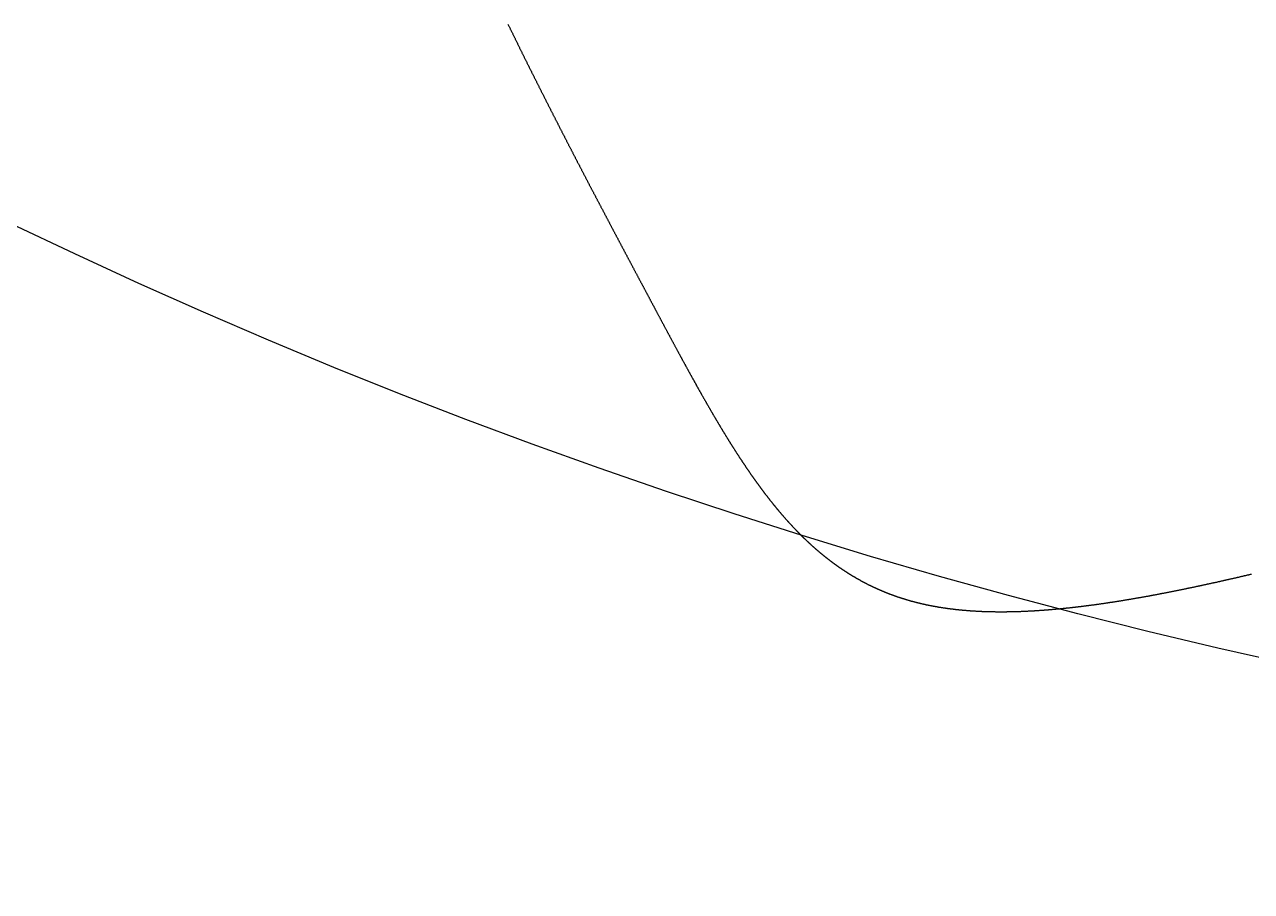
# Model space of a CAD drawing. Header units: millimetres. Extents: x 88 to 97873, y 32 to 55088.
# Drawn here: x 48996.879 to 48999.289, y 5017.401 to 5019.103 of the extents above; entities that cross this region are included whole.
import ezdxf

# ---------------------------------------------------------------- set-up
doc = ezdxf.new("R2010")
doc.units = ezdxf.units.MM
doc.header["$LTSCALE"] = 0.3

msp = doc.modelspace()

# ---------------------------------------------------------------- linework, layer by layer
msp.add_lwpolyline([(48997.8284, 5019.1041), (48997.829, 5019.1029), (48997.8295, 5019.1017), (48997.8301, 5019.1006), (48997.8307, 5019.0994), (48997.8313, 5019.0982), (48997.8318, 5019.097), (48997.8324, 5019.0959), (48997.833, 5019.0947), (48997.8336, 5019.0935), (48997.8341, 5019.0924), (48997.8347, 5019.0912), (48997.8353, 5019.09), (48997.8358, 5019.0888), (48997.8364, 5019.0877), (48997.837, 5019.0865), (48997.8376, 5019.0853), (48997.8381, 5019.0841), (48997.8387, 5019.083), (48997.8393, 5019.0818), (48997.8399, 5019.0806), (48997.8404, 5019.0795), (48997.841, 5019.0783), (48997.8416, 5019.0771), (48997.8422, 5019.076), (48997.8427, 5019.0748), (48997.8433, 5019.0736), (48997.8439, 5019.0725), (48997.8445, 5019.0713), (48997.845, 5019.0701), (48997.8456, 5019.069), (48997.8462, 5019.0678), (48997.8468, 5019.0666), (48997.8473, 5019.0655), (48997.8479, 5019.0643), (48997.8485, 5019.0631), (48997.849, 5019.062), (48997.8496, 5019.0608), (48997.8502, 5019.0596), (48997.8508, 5019.0585), (48997.8513, 5019.0573), (48997.8519, 5019.0561), (48997.8525, 5019.055), (48997.8531, 5019.0538), (48997.8536, 5019.0527), (48997.8542, 5019.0515), (48997.8548, 5019.0503), (48997.8554, 5019.0492), (48997.8559, 5019.048), (48997.8565, 5019.0469), (48997.8571, 5019.0457), (48997.8577, 5019.0445), (48997.8582, 5019.0434), (48997.8588, 5019.0422), (48997.8594, 5019.0411), (48997.86, 5019.0399), (48997.8605, 5019.0387), (48997.8611, 5019.0376), (48997.8617, 5019.0364), (48997.8623, 5019.0353), (48997.8628, 5019.0341), (48997.8634, 5019.033), (48997.864, 5019.0318), (48997.8646, 5019.0306), (48997.8651, 5019.0295), (48997.8657, 5019.0283), (48997.8663, 5019.0272), (48997.8669, 5019.026), (48997.8674, 5019.0249), (48997.868, 5019.0237), (48997.8686, 5019.0226), (48997.8692, 5019.0214), (48997.8697, 5019.0203), (48997.8703, 5019.0191), (48997.8709, 5019.018), (48997.8715, 5019.0168), (48997.872, 5019.0156), (48997.8726, 5019.0145), (48997.8732, 5019.0133), (48997.8738, 5019.0122), (48997.8743, 5019.011), (48997.8749, 5019.0099), (48997.8755, 5019.0087), (48997.8761, 5019.0076), (48997.8766, 5019.0064), (48997.8772, 5019.0053), (48997.8778, 5019.0042), (48997.8784, 5019.003), (48997.8789, 5019.0019), (48997.8795, 5019.0007), (48997.8801, 5018.9996), (48997.8807, 5018.9984), (48997.8812, 5018.9973), (48997.8818, 5018.9961), (48997.8824, 5018.995), (48997.8829, 5018.9938), (48997.8835, 5018.9927), (48997.8841, 5018.9915), (48997.8847, 5018.9904), (48997.8852, 5018.9893), (48997.8858, 5018.9881), (48997.8864, 5018.987), (48997.887, 5018.9858), (48997.8875, 5018.9847), (48997.8881, 5018.9835), (48997.8887, 5018.9824), (48997.8893, 5018.9813), (48997.8898, 5018.9801), (48997.8904, 5018.979), (48997.891, 5018.9778), (48997.8916, 5018.9767), (48997.8921, 5018.9756), (48997.8927, 5018.9744), (48997.8933, 5018.9733), (48997.8939, 5018.9722), (48997.8944, 5018.971), (48997.895, 5018.9699), (48997.8956, 5018.9687), (48997.8962, 5018.9676), (48997.8967, 5018.9665), (48997.8973, 5018.9653), (48997.8979, 5018.9642), (48997.8985, 5018.9631), (48997.899, 5018.9619), (48997.8996, 5018.9608), (48997.9002, 5018.9597), (48997.9008, 5018.9585), (48997.9013, 5018.9574), (48997.9019, 5018.9563), (48997.9025, 5018.9551), (48997.903, 5018.954), (48997.9036, 5018.9529), (48997.9042, 5018.9517), (48997.9048, 5018.9506), (48997.9053, 5018.9495), (48997.9059, 5018.9483), (48997.9065, 5018.9472), (48997.9071, 5018.9461), (48997.9076, 5018.9449), (48997.9082, 5018.9438), (48997.9088, 5018.9427), (48997.9094, 5018.9416), (48997.9099, 5018.9404), (48997.9105, 5018.9393), (48997.9111, 5018.9382), (48997.9116, 5018.9371), (48997.9122, 5018.9359), (48997.9128, 5018.9348), (48997.9134, 5018.9337), (48997.9139, 5018.9326), (48997.9145, 5018.9314), (48997.9151, 5018.9303), (48997.9157, 5018.9292), (48997.9162, 5018.9281), (48997.9168, 5018.9269), (48997.9174, 5018.9258), (48997.9179, 5018.9247), (48997.9185, 5018.9236), (48997.9191, 5018.9224), (48997.9197, 5018.9213), (48997.9202, 5018.9202), (48997.9208, 5018.9191), (48997.9214, 5018.918), (48997.9219, 5018.9168), (48997.9225, 5018.9157), (48997.9231, 5018.9146), (48997.9237, 5018.9135), (48997.9242, 5018.9124), (48997.9248, 5018.9113), (48997.9254, 5018.9101), (48997.926, 5018.909), (48997.9265, 5018.9079), (48997.9271, 5018.9068), (48997.9277, 5018.9057), (48997.9282, 5018.9046), (48997.9288, 5018.9034), (48997.9294, 5018.9023), (48997.9299, 5018.9012), (48997.9305, 5018.9001), (48997.9311, 5018.899), (48997.9317, 5018.8979), (48997.9322, 5018.8968), (48997.9328, 5018.8956), (48997.9334, 5018.8945), (48997.9339, 5018.8934), (48997.9345, 5018.8923), (48997.9351, 5018.8912), (48997.9357, 5018.8901), (48997.9362, 5018.889), (48997.9368, 5018.8879), (48997.9374, 5018.8868), (48997.9379, 5018.8857), (48997.9385, 5018.8846), (48997.9391, 5018.8834), (48997.9396, 5018.8823), (48997.9402, 5018.8812), (48997.9408, 5018.8801), (48997.9414, 5018.879), (48997.9419, 5018.8779), (48997.9425, 5018.8768), (48997.9431, 5018.8757), (48997.9436, 5018.8746), (48997.9442, 5018.8735), (48997.9448, 5018.8724), (48997.9453, 5018.8713), (48997.9459, 5018.8702), (48997.9465, 5018.8691), (48997.947, 5018.868), (48997.9476, 5018.8669), (48997.9482, 5018.8658), (48997.9487, 5018.8647), (48997.9493, 5018.8636), (48997.9499, 5018.8625), (48997.9504, 5018.8614), (48997.951, 5018.8603), (48997.9516, 5018.8592), (48997.9522, 5018.8581), (48997.9527, 5018.857), (48997.9533, 5018.8559), (48997.9539, 5018.8548), (48997.9544, 5018.8537), (48997.955, 5018.8526), (48997.9556, 5018.8515), (48997.9561, 5018.8504), (48997.9567, 5018.8493), (48997.9573, 5018.8482), (48997.9578, 5018.8471), (48997.9584, 5018.846), (48997.959, 5018.8449), (48997.9595, 5018.8438), (48997.9601, 5018.8428), (48997.9607, 5018.8417), (48997.9612, 5018.8406), (48997.9618, 5018.8395), (48997.9624, 5018.8384), (48997.9629, 5018.8373), (48997.9635, 5018.8362), (48997.964, 5018.8351), (48997.9646, 5018.834), (48997.9652, 5018.8329), (48997.9657, 5018.8319), (48997.9663, 5018.8308), (48997.9669, 5018.8297), (48997.9674, 5018.8286), (48997.968, 5018.8275), (48997.9686, 5018.8264), (48997.9691, 5018.8253), (48997.9697, 5018.8243), (48997.9703, 5018.8232), (48997.9708, 5018.8221), (48997.9714, 5018.821), (48997.9719, 5018.8199), (48997.9725, 5018.8188), (48997.9731, 5018.8178), (48997.9736, 5018.8167), (48997.9742, 5018.8156), (48997.9748, 5018.8145), (48997.9753, 5018.8134), (48997.9759, 5018.8124), (48997.9765, 5018.8113), (48997.977, 5018.8102), (48997.9776, 5018.8091), (48997.9781, 5018.808), (48997.9787, 5018.807), (48997.9793, 5018.8059), (48997.9798, 5018.8048), (48997.9804, 5018.8037), (48997.9809, 5018.8027), (48997.9815, 5018.8016), (48997.9821, 5018.8005), (48997.9826, 5018.7994), (48997.9832, 5018.7984), (48997.9838, 5018.7973), (48997.9843, 5018.7962), (48997.9849, 5018.7951), (48997.9854, 5018.7941), (48997.986, 5018.793), (48997.9866, 5018.7919), (48997.9871, 5018.7908), (48997.9877, 5018.7898), (48997.9882, 5018.7887), (48997.9888, 5018.7876), (48997.9894, 5018.7866), (48997.9899, 5018.7855), (48997.9905, 5018.7844), (48997.991, 5018.7834), (48997.9916, 5018.7823), (48997.9921, 5018.7812), (48997.9927, 5018.7802), (48997.9933, 5018.7791), (48997.9938, 5018.778), (48997.9944, 5018.777), (48997.9949, 5018.7759), (48997.9955, 5018.7748), (48997.9961, 5018.7738), (48997.9966, 5018.7727), (48997.9972, 5018.7717), (48997.9977, 5018.7706), (48997.9983, 5018.7695), (48997.9988, 5018.7685), (48997.9994, 5018.7674), (48998, 5018.7663), (48998.0005, 5018.7653), (48998.0011, 5018.7642), (48998.0016, 5018.7632), (48998.0022, 5018.7621), (48998.0027, 5018.7611), (48998.0033, 5018.76), (48998.0038, 5018.7589), (48998.0044, 5018.7579), (48998.005, 5018.7568), (48998.0055, 5018.7558), (48998.0061, 5018.7547), (48998.0066, 5018.7537), (48998.0072, 5018.7526), (48998.0077, 5018.7516), (48998.0083, 5018.7505), (48998.0088, 5018.7494), (48998.0094, 5018.7484), (48998.0099, 5018.7473), (48998.0105, 5018.7463), (48998.011, 5018.7452), (48998.0116, 5018.7442), (48998.0121, 5018.7431), (48998.0127, 5018.7421), (48998.0133, 5018.741), (48998.0138, 5018.74), (48998.0144, 5018.7389), (48998.0149, 5018.7379), (48998.0155, 5018.7368), (48998.016, 5018.7358), (48998.0166, 5018.7348), (48998.0171, 5018.7337), (48998.0177, 5018.7327), (48998.0182, 5018.7316), (48998.0188, 5018.7306), (48998.0193, 5018.7295), (48998.0199, 5018.7285), (48998.0204, 5018.7274), (48998.021, 5018.7264), (48998.0215, 5018.7254), (48998.0221, 5018.7243), (48998.0226, 5018.7233), (48998.0232, 5018.7222), (48998.0237, 5018.7212), (48998.0243, 5018.7202), (48998.0248, 5018.7191), (48998.0254, 5018.7181), (48998.0259, 5018.7171), (48998.0265, 5018.716), (48998.027, 5018.715), (48998.0275, 5018.7139), (48998.0281, 5018.7129), (48998.0286, 5018.7119), (48998.0292, 5018.7108), (48998.0297, 5018.7098), (48998.0303, 5018.7088), (48998.0308, 5018.7077), (48998.0314, 5018.7067), (48998.0319, 5018.7057), (48998.0325, 5018.7046), (48998.033, 5018.7036), (48998.0336, 5018.7026), (48998.0341, 5018.7015), (48998.0346, 5018.7005), (48998.0352, 5018.6995), (48998.0357, 5018.6985), (48998.0363, 5018.6974), (48998.0368, 5018.6964), (48998.0374, 5018.6954), (48998.0379, 5018.6943), (48998.0385, 5018.6933), (48998.039, 5018.6923), (48998.0395, 5018.6913), (48998.0401, 5018.6902), (48998.0406, 5018.6892), (48998.0412, 5018.6882), (48998.0417, 5018.6872), (48998.0422, 5018.6862), (48998.0428, 5018.6851), (48998.0433, 5018.6841), (48998.0439, 5018.6831), (48998.0444, 5018.6821), (48998.045, 5018.681), (48998.0455, 5018.68), (48998.046, 5018.679), (48998.0466, 5018.678), (48998.0471, 5018.677), (48998.0477, 5018.676), (48998.0482, 5018.6749), (48998.0487, 5018.6739), (48998.0493, 5018.6729), (48998.0498, 5018.6719), (48998.0503, 5018.6709), (48998.0509, 5018.6699), (48998.0514, 5018.6688), (48998.052, 5018.6678), (48998.0525, 5018.6668), (48998.053, 5018.6658), (48998.0536, 5018.6648), (48998.0541, 5018.6638), (48998.0546, 5018.6628), (48998.0552, 5018.6618), (48998.0557, 5018.6608), (48998.0563, 5018.6597), (48998.0568, 5018.6587), (48998.0573, 5018.6577), (48998.0579, 5018.6567), (48998.0584, 5018.6557), (48998.0589, 5018.6547), (48998.0595, 5018.6537), (48998.06, 5018.6527), (48998.0605, 5018.6517), (48998.0611, 5018.6507), (48998.0616, 5018.6497), (48998.0621, 5018.6487), (48998.0627, 5018.6477), (48998.0632, 5018.6467), (48998.0637, 5018.6457), (48998.0643, 5018.6447), (48998.0648, 5018.6437), (48998.0653, 5018.6427), (48998.0659, 5018.6417), (48998.0664, 5018.6407), (48998.0669, 5018.6397), (48998.0675, 5018.6387), (48998.068, 5018.6377), (48998.0685, 5018.6367), (48998.069, 5018.6357), (48998.0696, 5018.6347), (48998.0701, 5018.6337), (48998.0706, 5018.6327), (48998.0712, 5018.6317), (48998.0717, 5018.6307), (48998.0722, 5018.6297), (48998.0727, 5018.6287), (48998.0733, 5018.6277), (48998.0738, 5018.6267), (48998.0743, 5018.6258), (48998.0749, 5018.6248), (48998.0754, 5018.6238), (48998.0759, 5018.6228), (48998.0764, 5018.6218), (48998.077, 5018.6208), (48998.0775, 5018.6198), (48998.078, 5018.6188), (48998.0785, 5018.6178), (48998.0791, 5018.6169), (48998.0796, 5018.6159), (48998.0801, 5018.6149), (48998.0806, 5018.6139), (48998.0812, 5018.6129), (48998.0817, 5018.6119), (48998.0822, 5018.611), (48998.0827, 5018.61), (48998.0833, 5018.609), (48998.0838, 5018.608), (48998.0843, 5018.607), (48998.0848, 5018.6061), (48998.0853, 5018.6051), (48998.0859, 5018.6041), (48998.0864, 5018.6031), (48998.0869, 5018.6021), (48998.0874, 5018.6012), (48998.0879, 5018.6002), (48998.0885, 5018.5992), (48998.089, 5018.5982), (48998.0895, 5018.5973), (48998.09, 5018.5963), (48998.0905, 5018.5953), (48998.0911, 5018.5943), (48998.0916, 5018.5934), (48998.0921, 5018.5924), (48998.0926, 5018.5914), (48998.0931, 5018.5905), (48998.0937, 5018.5895), (48998.0942, 5018.5885), (48998.0947, 5018.5875), (48998.0952, 5018.5866), (48998.0957, 5018.5856), (48998.0962, 5018.5846), (48998.0968, 5018.5837), (48998.0973, 5018.5827), (48998.0978, 5018.5817), (48998.0983, 5018.5808), (48998.0988, 5018.5798), (48998.0993, 5018.5788), (48998.0998, 5018.5779), (48998.1004, 5018.5769), (48998.1009, 5018.576), (48998.1014, 5018.575), (48998.1019, 5018.574), (48998.1024, 5018.5731), (48998.1029, 5018.5721), (48998.1034, 5018.5712), (48998.1039, 5018.5702), (48998.1044, 5018.5692), (48998.105, 5018.5683), (48998.1055, 5018.5673), (48998.106, 5018.5664), (48998.1065, 5018.5654), (48998.107, 5018.5645), (48998.1075, 5018.5635), (48998.108, 5018.5625), (48998.1085, 5018.5616), (48998.109, 5018.5606), (48998.1095, 5018.5597), (48998.11, 5018.5587), (48998.1106, 5018.5578), (48998.1111, 5018.5568), (48998.1116, 5018.5559), (48998.1121, 5018.5549), (48998.1126, 5018.554), (48998.1131, 5018.553), (48998.1136, 5018.5521), (48998.1141, 5018.5511), (48998.1146, 5018.5502), (48998.1151, 5018.5492), (48998.1156, 5018.5483), (48998.1161, 5018.5474), (48998.1166, 5018.5464), (48998.1171, 5018.5455), (48998.1176, 5018.5445), (48998.1181, 5018.5436), (48998.1186, 5018.5426), (48998.1191, 5018.5417), (48998.1196, 5018.5408), (48998.1201, 5018.5398), (48998.1206, 5018.5389), (48998.1211, 5018.5379), (48998.1216, 5018.537), (48998.1221, 5018.5361), (48998.1226, 5018.5351), (48998.1231, 5018.5342), (48998.1236, 5018.5333), (48998.1241, 5018.5323), (48998.1246, 5018.5314), (48998.1251, 5018.5304), (48998.1256, 5018.5295), (48998.1261, 5018.5286), (48998.1266, 5018.5277), (48998.1271, 5018.5267), (48998.1276, 5018.5258), (48998.1281, 5018.5249), (48998.1286, 5018.5239), (48998.1291, 5018.523), (48998.1296, 5018.5221), (48998.1301, 5018.5211), (48998.1306, 5018.5202), (48998.1311, 5018.5193), (48998.1316, 5018.5184), (48998.1321, 5018.5174), (48998.1326, 5018.5165), (48998.1331, 5018.5156), (48998.1336, 5018.5147), (48998.1341, 5018.5137), (48998.1346, 5018.5128), (48998.1351, 5018.5119), (48998.1355, 5018.511), (48998.136, 5018.51), (48998.1365, 5018.5091), (48998.137, 5018.5082), (48998.1375, 5018.5073), (48998.138, 5018.5064), (48998.1385, 5018.5055), (48998.139, 5018.5045), (48998.1395, 5018.5036), (48998.14, 5018.5027), (48998.1405, 5018.5018), (48998.141, 5018.5009), (48998.1414, 5018.5), (48998.1419, 5018.499), (48998.1424, 5018.4981), (48998.1429, 5018.4972), (48998.1434, 5018.4963), (48998.1439, 5018.4954), (48998.1444, 5018.4945), (48998.1449, 5018.4936), (48998.1454, 5018.4927), (48998.1458, 5018.4918), (48998.1463, 5018.4908), (48998.1468, 5018.4899), (48998.1473, 5018.489), (48998.1478, 5018.4881), (48998.1483, 5018.4872), (48998.1488, 5018.4863), (48998.1493, 5018.4854), (48998.1497, 5018.4845), (48998.1502, 5018.4836), (48998.1507, 5018.4827), (48998.1512, 5018.4818), (48998.1517, 5018.4809), (48998.1522, 5018.48), (48998.1527, 5018.4791), (48998.1531, 5018.4782), (48998.1536, 5018.4773), (48998.1541, 5018.4764), (48998.1546, 5018.4755), (48998.1551, 5018.4746), (48998.1556, 5018.4737), (48998.156, 5018.4728), (48998.1565, 5018.4719), (48998.157, 5018.471), (48998.1575, 5018.4701), (48998.158, 5018.4692), (48998.1585, 5018.4683), (48998.1589, 5018.4674), (48998.1594, 5018.4666), (48998.1599, 5018.4657), (48998.1604, 5018.4648), (48998.1609, 5018.4639), (48998.1613, 5018.463), (48998.1618, 5018.4621), (48998.1623, 5018.4612), (48998.1628, 5018.4603), (48998.1633, 5018.4594), (48998.1637, 5018.4586), (48998.1642, 5018.4577), (48998.1647, 5018.4568), (48998.1652, 5018.4559), (48998.1657, 5018.455), (48998.1661, 5018.4541), (48998.1666, 5018.4533), (48998.1671, 5018.4524), (48998.1676, 5018.4515), (48998.1681, 5018.4506), (48998.1685, 5018.4497), (48998.169, 5018.4489), (48998.1695, 5018.448), (48998.17, 5018.4471), (48998.1704, 5018.4462), (48998.1709, 5018.4453), (48998.1714, 5018.4445), (48998.1719, 5018.4436), (48998.1724, 5018.4427), (48998.1728, 5018.4418), (48998.1733, 5018.441), (48998.1738, 5018.4401), (48998.1743, 5018.4392), (48998.1747, 5018.4384), (48998.1752, 5018.4375), (48998.1757, 5018.4366), (48998.1762, 5018.4357), (48998.1766, 5018.4349), (48998.1771, 5018.434), (48998.1776, 5018.4331), (48998.1781, 5018.4323), (48998.1785, 5018.4314), (48998.179, 5018.4305), (48998.1795, 5018.4297), (48998.18, 5018.4288), (48998.1804, 5018.428), (48998.1809, 5018.4271), (48998.1814, 5018.4262), (48998.1818, 5018.4254), (48998.1823, 5018.4245), (48998.1828, 5018.4236), (48998.1833, 5018.4228), (48998.1837, 5018.4219), (48998.1842, 5018.4211), (48998.1847, 5018.4202), (48998.1852, 5018.4194), (48998.1856, 5018.4185), (48998.1861, 5018.4176), (48998.1866, 5018.4168), (48998.187, 5018.4159), (48998.1875, 5018.4151), (48998.188, 5018.4142), (48998.1885, 5018.4134), (48998.1889, 5018.4125), (48998.1894, 5018.4117), (48998.1899, 5018.4108), (48998.1903, 5018.41), (48998.1908, 5018.4091), (48998.1913, 5018.4083), (48998.1918, 5018.4074), (48998.1922, 5018.4066), (48998.1927, 5018.4057), (48998.1932, 5018.4049), (48998.1936, 5018.404), (48998.1941, 5018.4032), (48998.1946, 5018.4023), (48998.195, 5018.4015), (48998.1955, 5018.4007), (48998.196, 5018.3998), (48998.1965, 5018.399), (48998.1969, 5018.3981), (48998.1974, 5018.3973), (48998.1979, 5018.3964), (48998.1983, 5018.3956), (48998.1988, 5018.3948), (48998.1993, 5018.3939), (48998.1997, 5018.3931), (48998.2002, 5018.3923), (48998.2007, 5018.3914), (48998.2011, 5018.3906), (48998.2016, 5018.3898), (48998.2021, 5018.3889), (48998.2025, 5018.3881), (48998.203, 5018.3873), (48998.2035, 5018.3864), (48998.2039, 5018.3856), (48998.2044, 5018.3848), (48998.2049, 5018.3839), (48998.2053, 5018.3831), (48998.2058, 5018.3823), (48998.2063, 5018.3814), (48998.2067, 5018.3806), (48998.2072, 5018.3798), (48998.2077, 5018.379), (48998.2081, 5018.3781), (48998.2086, 5018.3773), (48998.2091, 5018.3765), (48998.2095, 5018.3757), (48998.21, 5018.3748), (48998.2105, 5018.374), (48998.2109, 5018.3732), (48998.2114, 5018.3724), (48998.2119, 5018.3716), (48998.2123, 5018.3707), (48998.2128, 5018.3699), (48998.2133, 5018.3691), (48998.2137, 5018.3683), (48998.2142, 5018.3675), (48998.2147, 5018.3667), (48998.2151, 5018.3658), (48998.2156, 5018.365), (48998.2161, 5018.3642), (48998.2165, 5018.3634), (48998.217, 5018.3626), (48998.2175, 5018.3618), (48998.2179, 5018.361), (48998.2184, 5018.3602), (48998.2189, 5018.3593), (48998.2193, 5018.3585), (48998.2198, 5018.3577), (48998.2202, 5018.3569), (48998.2207, 5018.3561), (48998.2212, 5018.3553), (48998.2216, 5018.3545), (48998.2221, 5018.3537), (48998.2226, 5018.3529), (48998.223, 5018.3521), (48998.2235, 5018.3513), (48998.224, 5018.3505), (48998.2244, 5018.3497), (48998.2249, 5018.3489), (48998.2254, 5018.3481), (48998.2258, 5018.3473), (48998.2263, 5018.3465), (48998.2267, 5018.3457), (48998.2272, 5018.3449), (48998.2277, 5018.3441), (48998.2281, 5018.3433), (48998.2286, 5018.3425), (48998.2291, 5018.3417), (48998.2295, 5018.3409), (48998.23, 5018.3401), (48998.2305, 5018.3393), (48998.2309, 5018.3385), (48998.2314, 5018.3377), (48998.2318, 5018.3369), (48998.2323, 5018.3362), (48998.2328, 5018.3354), (48998.2332, 5018.3346), (48998.2337, 5018.3338), (48998.2342, 5018.333), (48998.2346, 5018.3322), (48998.2351, 5018.3314), (48998.2355, 5018.3306), (48998.236, 5018.3299), (48998.2365, 5018.3291), (48998.2369, 5018.3283), (48998.2374, 5018.3275), (48998.2379, 5018.3267), (48998.2383, 5018.326), (48998.2388, 5018.3252), (48998.2393, 5018.3244), (48998.2397, 5018.3236), (48998.2402, 5018.3228), (48998.2406, 5018.3221), (48998.2411, 5018.3213), (48998.2416, 5018.3205), (48998.242, 5018.3197), (48998.2425, 5018.319), (48998.243, 5018.3182), (48998.2434, 5018.3174), (48998.2439, 5018.3166), (48998.2443, 5018.3159), (48998.2448, 5018.3151), (48998.2453, 5018.3143), (48998.2457, 5018.3135), (48998.2462, 5018.3128), (48998.2467, 5018.312), (48998.2471, 5018.3112), (48998.2476, 5018.3105), (48998.248, 5018.3097), (48998.2485, 5018.3089), (48998.249, 5018.3082), (48998.2494, 5018.3074), (48998.2499, 5018.3066), (48998.2504, 5018.3059), (48998.2508, 5018.3051), (48998.2513, 5018.3044), (48998.2517, 5018.3036), (48998.2522, 5018.3028), (48998.2527, 5018.3021), (48998.2531, 5018.3013), (48998.2536, 5018.3006), (48998.2541, 5018.2998), (48998.2545, 5018.2991), (48998.255, 5018.2983), (48998.2554, 5018.2975), (48998.2559, 5018.2968), (48998.2564, 5018.296), (48998.2568, 5018.2953), (48998.2573, 5018.2945), (48998.2578, 5018.2938), (48998.2582, 5018.293), (48998.2587, 5018.2923), (48998.2592, 5018.2915), (48998.2596, 5018.2908), (48998.2601, 5018.29), (48998.2605, 5018.2893), (48998.261, 5018.2885), (48998.2615, 5018.2878), (48998.2619, 5018.287), (48998.2624, 5018.2863), (48998.2629, 5018.2856), (48998.2633, 5018.2848), (48998.2638, 5018.2841), (48998.2643, 5018.2833), (48998.2647, 5018.2826), (48998.2652, 5018.2818), (48998.2656, 5018.2811), (48998.2661, 5018.2804), (48998.2666, 5018.2796), (48998.267, 5018.2789), (48998.2675, 5018.2782), (48998.268, 5018.2774), (48998.2684, 5018.2767), (48998.2689, 5018.2759), (48998.2694, 5018.2752), (48998.2698, 5018.2745), (48998.2703, 5018.2737), (48998.2707, 5018.273), (48998.2712, 5018.2723), (48998.2717, 5018.2716), (48998.2721, 5018.2708), (48998.2726, 5018.2701), (48998.2731, 5018.2694), (48998.2735, 5018.2686), (48998.274, 5018.2679), (48998.2745, 5018.2672), (48998.2749, 5018.2665), (48998.2754, 5018.2657), (48998.2759, 5018.265), (48998.2763, 5018.2643), (48998.2768, 5018.2636), (48998.2773, 5018.2628), (48998.2777, 5018.2621), (48998.2782, 5018.2614), (48998.2786, 5018.2607), (48998.2791, 5018.26), (48998.2796, 5018.2592), (48998.28, 5018.2585), (48998.2805, 5018.2578), (48998.281, 5018.2571), (48998.2814, 5018.2564), (48998.2819, 5018.2557), (48998.2824, 5018.255), (48998.2828, 5018.2542), (48998.2833, 5018.2535), (48998.2838, 5018.2528), (48998.2842, 5018.2521), (48998.2847, 5018.2514), (48998.2852, 5018.2507), (48998.2856, 5018.25), (48998.2861, 5018.2493), (48998.2866, 5018.2486), (48998.287, 5018.2479), (48998.2875, 5018.2472), (48998.288, 5018.2464), (48998.2884, 5018.2457), (48998.2889, 5018.245), (48998.2894, 5018.2443), (48998.2898, 5018.2436), (48998.2903, 5018.2429), (48998.2908, 5018.2422), (48998.2912, 5018.2415), (48998.2917, 5018.2408), (48998.2922, 5018.2401), (48998.2926, 5018.2394), (48998.2931, 5018.2387), (48998.2936, 5018.238), (48998.2941, 5018.2374), (48998.2945, 5018.2367), (48998.295, 5018.236), (48998.2955, 5018.2353), (48998.2959, 5018.2346), (48998.2964, 5018.2339), (48998.2969, 5018.2332), (48998.2973, 5018.2325), (48998.2978, 5018.2318), (48998.2983, 5018.2311), (48998.2987, 5018.2304), (48998.2992, 5018.2298), (48998.2997, 5018.2291), (48998.3002, 5018.2284), (48998.3006, 5018.2277), (48998.3011, 5018.227), (48998.3016, 5018.2263), (48998.302, 5018.2256), (48998.3025, 5018.225), (48998.303, 5018.2243), (48998.3035, 5018.2236), (48998.3039, 5018.2229), (48998.3044, 5018.2222), (48998.3049, 5018.2216), (48998.3053, 5018.2209), (48998.3058, 5018.2202), (48998.3063, 5018.2195), (48998.3068, 5018.2189), (48998.3072, 5018.2182), (48998.3077, 5018.2175), (48998.3082, 5018.2168), (48998.3086, 5018.2162), (48998.3091, 5018.2155), (48998.3096, 5018.2148), (48998.3101, 5018.2142), (48998.3105, 5018.2135), (48998.311, 5018.2128), (48998.3115, 5018.2121), (48998.312, 5018.2115), (48998.3124, 5018.2108), (48998.3129, 5018.2102), (48998.3134, 5018.2095), (48998.3138, 5018.2088), (48998.3143, 5018.2082), (48998.3148, 5018.2075), (48998.3153, 5018.2068), (48998.3157, 5018.2062), (48998.3162, 5018.2055), (48998.3167, 5018.2049), (48998.3172, 5018.2042), (48998.3176, 5018.2035), (48998.3181, 5018.2029), (48998.3186, 5018.2022), (48998.3191, 5018.2016), (48998.3196, 5018.2009), (48998.32, 5018.2003), (48998.3205, 5018.1996), (48998.321, 5018.199), (48998.3215, 5018.1983), (48998.3219, 5018.1977), (48998.3224, 5018.197), (48998.3229, 5018.1964), (48998.3234, 5018.1957), (48998.3238, 5018.1951), (48998.3243, 5018.1944), (48998.3248, 5018.1938), (48998.3253, 5018.1931), (48998.3258, 5018.1925), (48998.3262, 5018.1918), (48998.3267, 5018.1912), (48998.3272, 5018.1905), (48998.3277, 5018.1899), (48998.3282, 5018.1893), (48998.3286, 5018.1886), (48998.3291, 5018.188), (48998.3296, 5018.1873), (48998.3301, 5018.1867), (48998.3306, 5018.1861), (48998.331, 5018.1854), (48998.3315, 5018.1848), (48998.332, 5018.1842), (48998.3325, 5018.1835), (48998.333, 5018.1829), (48998.3334, 5018.1823), (48998.3339, 5018.1816), (48998.3344, 5018.181), (48998.3349, 5018.1804), (48998.3354, 5018.1797), (48998.3359, 5018.1791), (48998.3363, 5018.1785), (48998.3368, 5018.1779), (48998.3373, 5018.1772), (48998.3378, 5018.1766), (48998.3383, 5018.176), (48998.3388, 5018.1754), (48998.3392, 5018.1747), (48998.3397, 5018.1741), (48998.3402, 5018.1735), (48998.3407, 5018.1729), (48998.3412, 5018.1722), (48998.3417, 5018.1716), (48998.3421, 5018.171), (48998.3426, 5018.1704), (48998.3431, 5018.1698), (48998.3436, 5018.1692), (48998.3441, 5018.1685), (48998.3446, 5018.1679), (48998.3451, 5018.1673), (48998.3456, 5018.1667), (48998.346, 5018.1661), (48998.3465, 5018.1655), (48998.347, 5018.1649), (48998.3475, 5018.1643), (48998.348, 5018.1636), (48998.3485, 5018.163), (48998.349, 5018.1624), (48998.3495, 5018.1618), (48998.3499, 5018.1612), (48998.3504, 5018.1606), (48998.3509, 5018.16), (48998.3514, 5018.1594), (48998.3519, 5018.1588), (48998.3524, 5018.1582), (48998.3529, 5018.1576), (48998.3534, 5018.157), (48998.3539, 5018.1564), (48998.3544, 5018.1558), (48998.3549, 5018.1552), (48998.3553, 5018.1546), (48998.3558, 5018.154), (48998.3563, 5018.1534), (48998.3568, 5018.1528), (48998.3573, 5018.1522), (48998.3578, 5018.1516), (48998.3583, 5018.151), (48998.3588, 5018.1504), (48998.3593, 5018.1498), (48998.3598, 5018.1493), (48998.3603, 5018.1487), (48998.3608, 5018.1481), (48998.3613, 5018.1475), (48998.3618, 5018.1469), (48998.3623, 5018.1463), (48998.3628, 5018.1457), (48998.3633, 5018.1451), (48998.3637, 5018.1446), (48998.3642, 5018.144), (48998.3647, 5018.1434), (48998.3652, 5018.1428), (48998.3657, 5018.1422), (48998.3662, 5018.1417), (48998.3667, 5018.1411), (48998.3672, 5018.1405), (48998.3677, 5018.1399), (48998.3682, 5018.1393), (48998.3687, 5018.1388), (48998.3692, 5018.1382), (48998.3697, 5018.1376), (48998.3702, 5018.137), (48998.3707, 5018.1365), (48998.3712, 5018.1359), (48998.3717, 5018.1353), (48998.3722, 5018.1348), (48998.3727, 5018.1342), (48998.3732, 5018.1336), (48998.3737, 5018.1331), (48998.3742, 5018.1325), (48998.3747, 5018.1319), (48998.3752, 5018.1314), (48998.3757, 5018.1308), (48998.3763, 5018.1302), (48998.3768, 5018.1297), (48998.3773, 5018.1291), (48998.3778, 5018.1285), (48998.3783, 5018.128), (48998.3788, 5018.1274), (48998.3793, 5018.1269), (48998.3798, 5018.1263), (48998.3803, 5018.1257), (48998.3808, 5018.1252), (48998.3813, 5018.1246), (48998.3818, 5018.1241), (48998.3823, 5018.1235), (48998.3828, 5018.123), (48998.3833, 5018.1224), (48998.3838, 5018.1219), (48998.3844, 5018.1213), (48998.3849, 5018.1208), (48998.3854, 5018.1202), (48998.3859, 5018.1197), (48998.3864, 5018.1191), (48998.3869, 5018.1186), (48998.3874, 5018.118), (48998.3879, 5018.1175), (48998.3884, 5018.1169), (48998.3889, 5018.1164), (48998.3895, 5018.1158), (48998.39, 5018.1153), (48998.3905, 5018.1148), (48998.391, 5018.1142), (48998.3915, 5018.1137), (48998.392, 5018.1131), (48998.3925, 5018.1126), (48998.393, 5018.1121), (48998.3936, 5018.1115), (48998.3941, 5018.111), (48998.3946, 5018.1105), (48998.3951, 5018.1099), (48998.3956, 5018.1094), (48998.3961, 5018.1089), (48998.3967, 5018.1083), (48998.3972, 5018.1078), (48998.3977, 5018.1073), (48998.3982, 5018.1067), (48998.3987, 5018.1062), (48998.3992, 5018.1057), (48998.3998, 5018.1052), (48998.4003, 5018.1046), (48998.4008, 5018.1041), (48998.4013, 5018.1036), (48998.4018, 5018.1031), (48998.4024, 5018.1025), (48998.4029, 5018.102), (48998.4034, 5018.1015), (48998.4039, 5018.101), (48998.4044, 5018.1005), (48998.405, 5018.0999), (48998.4055, 5018.0994), (48998.406, 5018.0989), (48998.4065, 5018.0984), (48998.4071, 5018.0979), (48998.4076, 5018.0974), (48998.4081, 5018.0969), (48998.4086, 5018.0963), (48998.4092, 5018.0958), (48998.4097, 5018.0953), (48998.4102, 5018.0948), (48998.4107, 5018.0943), (48998.4113, 5018.0938), (48998.4118, 5018.0933), (48998.4123, 5018.0928), (48998.4128, 5018.0923), (48998.4134, 5018.0918), (48998.4139, 5018.0913), (48998.4144, 5018.0908), (48998.415, 5018.0903), (48998.4155, 5018.0898), (48998.416, 5018.0893), (48998.4165, 5018.0888), (48998.4171, 5018.0883), (48998.4176, 5018.0878), (48998.4181, 5018.0873), (48998.4187, 5018.0868), (48998.4192, 5018.0863), (48998.4197, 5018.0858), (48998.4203, 5018.0853), (48998.4208, 5018.0848), (48998.4213, 5018.0843), (48998.4219, 5018.0838), (48998.4224, 5018.0833), (48998.4229, 5018.0828), (48998.4235, 5018.0823), (48998.424, 5018.0819), (48998.4245, 5018.0814), (48998.4251, 5018.0809), (48998.4256, 5018.0804), (48998.4262, 5018.0799), (48998.4267, 5018.0794), (48998.4272, 5018.0789), (48998.4278, 5018.0785), (48998.4283, 5018.078), (48998.4289, 5018.0775), (48998.4294, 5018.077), (48998.4299, 5018.0765), (48998.4305, 5018.0761), (48998.431, 5018.0756), (48998.4316, 5018.0751), (48998.4321, 5018.0746), (48998.4326, 5018.0742), (48998.4332, 5018.0737), (48998.4337, 5018.0732), (48998.4343, 5018.0727), (48998.4348, 5018.0723), (48998.4354, 5018.0718), (48998.4359, 5018.0713), (48998.4364, 5018.0709), (48998.437, 5018.0704), (48998.4375, 5018.0699), (48998.4381, 5018.0695), (48998.4386, 5018.069), (48998.4392, 5018.0685), (48998.4397, 5018.0681), (48998.4403, 5018.0676), (48998.4408, 5018.0671), (48998.4414, 5018.0667), (48998.4419, 5018.0662), (48998.4425, 5018.0658), (48998.443, 5018.0653), (48998.4436, 5018.0648), (48998.4441, 5018.0644), (48998.4447, 5018.0639), (48998.4452, 5018.0635), (48998.4458, 5018.063), (48998.4463, 5018.0626), (48998.4469, 5018.0621), (48998.4474, 5018.0617), (48998.448, 5018.0612), (48998.4486, 5018.0608), (48998.4491, 5018.0603), (48998.4497, 5018.0599), (48998.4502, 5018.0594), (48998.4508, 5018.059), (48998.4513, 5018.0585), (48998.4519, 5018.0581), (48998.4525, 5018.0576), (48998.453, 5018.0572), (48998.4536, 5018.0568), (48998.4541, 5018.0563), (48998.4547, 5018.0559), (48998.4553, 5018.0554), (48998.4558, 5018.055), (48998.4564, 5018.0546), (48998.4569, 5018.0541), (48998.4575, 5018.0537), (48998.4581, 5018.0533), (48998.4586, 5018.0528), (48998.4592, 5018.0524), (48998.4598, 5018.052), (48998.4603, 5018.0515), (48998.4609, 5018.0511), (48998.4614, 5018.0507), (48998.462, 5018.0502), (48998.4626, 5018.0498), (48998.4631, 5018.0494), (48998.4637, 5018.049), (48998.4643, 5018.0485), (48998.4649, 5018.0481), (48998.4654, 5018.0477), (48998.466, 5018.0473), (48998.4666, 5018.0468), (48998.4671, 5018.0464), (48998.4677, 5018.046), (48998.4683, 5018.0456), (48998.4688, 5018.0452), (48998.4694, 5018.0447), (48998.47, 5018.0443), (48998.4706, 5018.0439), (48998.4711, 5018.0435), (48998.4717, 5018.0431), (48998.4723, 5018.0427), (48998.4729, 5018.0423), (48998.4734, 5018.0418), (48998.474, 5018.0414), (48998.4746, 5018.041), (48998.4752, 5018.0406), (48998.4757, 5018.0402), (48998.4763, 5018.0398), (48998.4769, 5018.0394), (48998.4775, 5018.039), (48998.4781, 5018.0386), (48998.4786, 5018.0382), (48998.4792, 5018.0378), (48998.4798, 5018.0374), (48998.4804, 5018.037), (48998.481, 5018.0366), (48998.4816, 5018.0362), (48998.4821, 5018.0358), (48998.4827, 5018.0354), (48998.4833, 5018.035), (48998.4839, 5018.0346), (48998.4845, 5018.0342), (48998.4851, 5018.0338), (48998.4857, 5018.0334), (48998.4862, 5018.033), (48998.4868, 5018.0326), (48998.4874, 5018.0322), (48998.488, 5018.0319), (48998.4886, 5018.0315), (48998.4892, 5018.0311), (48998.4898, 5018.0307), (48998.4904, 5018.0303), (48998.491, 5018.0299), (48998.4915, 5018.0295), (48998.4921, 5018.0292), (48998.4927, 5018.0288), (48998.4933, 5018.0284), (48998.4939, 5018.028), (48998.4945, 5018.0276), (48998.4951, 5018.0273), (48998.4957, 5018.0269), (48998.4963, 5018.0265), (48998.4969, 5018.0261), (48998.4975, 5018.0257), (48998.4981, 5018.0254), (48998.4987, 5018.025), (48998.4993, 5018.0246), (48998.4999, 5018.0243), (48998.5005, 5018.0239), (48998.5011, 5018.0235), (48998.5017, 5018.0231), (48998.5023, 5018.0228), (48998.5029, 5018.0224), (48998.5035, 5018.022), (48998.5041, 5018.0217), (48998.5047, 5018.0213), (48998.5053, 5018.021), (48998.5059, 5018.0206), (48998.5065, 5018.0202), (48998.5071, 5018.0199), (48998.5077, 5018.0195), (48998.5083, 5018.0192), (48998.509, 5018.0188), (48998.5096, 5018.0184), (48998.5102, 5018.0181), (48998.5108, 5018.0177), (48998.5114, 5018.0174), (48998.512, 5018.017), (48998.5126, 5018.0167), (48998.5132, 5018.0163), (48998.5138, 5018.016), (48998.5144, 5018.0156), (48998.5151, 5018.0153), (48998.5157, 5018.0149), (48998.5163, 5018.0146), (48998.5169, 5018.0142), (48998.5175, 5018.0139), (48998.5181, 5018.0135), (48998.5188, 5018.0132), (48998.5194, 5018.0129), (48998.52, 5018.0125), (48998.5206, 5018.0122), (48998.5212, 5018.0118), (48998.5218, 5018.0115), (48998.5225, 5018.0112), (48998.5231, 5018.0108), (48998.5237, 5018.0105), (48998.5243, 5018.0101), (48998.525, 5018.0098), (48998.5256, 5018.0095), (48998.5262, 5018.0091), (48998.5268, 5018.0088), (48998.5275, 5018.0085), (48998.5281, 5018.0082), (48998.5287, 5018.0078), (48998.5293, 5018.0075), (48998.53, 5018.0072), (48998.5306, 5018.0068), (48998.5312, 5018.0065), (48998.5319, 5018.0062), (48998.5325, 5018.0059), (48998.5331, 5018.0055), (48998.5337, 5018.0052), (48998.5344, 5018.0049), (48998.535, 5018.0046), (48998.5356, 5018.0043), (48998.5363, 5018.004), (48998.5369, 5018.0036), (48998.5375, 5018.0033), (48998.5382, 5018.003), (48998.5388, 5018.0027), (48998.5395, 5018.0024), (48998.5401, 5018.0021), (48998.5407, 5018.0018), (48998.5414, 5018.0014), (48998.542, 5018.0011), (48998.5426, 5018.0008), (48998.5433, 5018.0005), (48998.5439, 5018.0002), (48998.5446, 5017.9999), (48998.5452, 5017.9996), (48998.5459, 5017.9993), (48998.5465, 5017.999), (48998.5471, 5017.9987), (48998.5478, 5017.9984), (48998.5484, 5017.9981), (48998.5491, 5017.9978), (48998.5497, 5017.9975), (48998.5504, 5017.9972), (48998.551, 5017.9969), (48998.5517, 5017.9966), (48998.5523, 5017.9963), (48998.553, 5017.996), (48998.5536, 5017.9957), (48998.5543, 5017.9954), (48998.5549, 5017.9951), (48998.5556, 5017.9949), (48998.5562, 5017.9946), (48998.5569, 5017.9943), (48998.5575, 5017.994), (48998.5582, 5017.9937), (48998.5589, 5017.9934), (48998.5595, 5017.9931), (48998.5602, 5017.9928), (48998.5608, 5017.9926), (48998.5615, 5017.9923), (48998.5621, 5017.992), (48998.5628, 5017.9917), (48998.5635, 5017.9914), (48998.5641, 5017.9912), (48998.5648, 5017.9909), (48998.5654, 5017.9906), (48998.5661, 5017.9903), (48998.5668, 5017.9901), (48998.5674, 5017.9898), (48998.5681, 5017.9895), (48998.5688, 5017.9892), (48998.5694, 5017.989), (48998.5701, 5017.9887), (48998.5708, 5017.9884), (48998.5714, 5017.9882), (48998.5721, 5017.9879), (48998.5728, 5017.9876), (48998.5735, 5017.9874), (48998.5741, 5017.9871), (48998.5748, 5017.9869), (48998.5755, 5017.9866), (48998.5761, 5017.9863), (48998.5768, 5017.9861), (48998.5775, 5017.9858), (48998.5782, 5017.9856), (48998.5788, 5017.9853), (48998.5795, 5017.985), (48998.5802, 5017.9848), (48998.5809, 5017.9845), (48998.5816, 5017.9843), (48998.5822, 5017.984), (48998.5829, 5017.9838), (48998.5836, 5017.9835), (48998.5843, 5017.9833), (48998.585, 5017.983), (48998.5856, 5017.9828), (48998.5863, 5017.9825), (48998.587, 5017.9823), (48998.5877, 5017.982), (48998.5884, 5017.9818), (48998.5891, 5017.9816), (48998.5898, 5017.9813), (48998.5904, 5017.9811), (48998.5911, 5017.9808), (48998.5918, 5017.9806), (48998.5925, 5017.9804), (48998.5932, 5017.9801), (48998.5939, 5017.9799), (48998.5946, 5017.9796), (48998.5953, 5017.9794), (48998.596, 5017.9792), (48998.5967, 5017.9789), (48998.5974, 5017.9787), (48998.5981, 5017.9785), (48998.5988, 5017.9783), (48998.5994, 5017.978), (48998.6001, 5017.9778), (48998.6008, 5017.9776), (48998.6015, 5017.9773), (48998.6022, 5017.9771), (48998.6029, 5017.9769), (48998.6036, 5017.9767), (48998.6043, 5017.9765), (48998.6051, 5017.9762), (48998.6058, 5017.976), (48998.6065, 5017.9758), (48998.6072, 5017.9756), (48998.6079, 5017.9754), (48998.6086, 5017.9751), (48998.6093, 5017.9749), (48998.61, 5017.9747), (48998.6107, 5017.9745), (48998.6114, 5017.9743), (48998.6121, 5017.9741), (48998.6128, 5017.9739), (48998.6135, 5017.9737), (48998.6143, 5017.9735), (48998.615, 5017.9732), (48998.6157, 5017.973), (48998.6164, 5017.9728), (48998.6171, 5017.9726), (48998.6178, 5017.9724), (48998.6185, 5017.9722), (48998.6193, 5017.972), (48998.62, 5017.9718), (48998.6207, 5017.9716), (48998.6214, 5017.9714), (48998.6221, 5017.9712), (48998.6229, 5017.971), (48998.6236, 5017.9708), (48998.6243, 5017.9706), (48998.625, 5017.9704), (48998.6258, 5017.9703), (48998.6265, 5017.9701), (48998.6272, 5017.9699), (48998.6279, 5017.9697), (48998.6287, 5017.9695), (48998.6294, 5017.9693), (48998.6301, 5017.9691), (48998.6308, 5017.9689), (48998.6316, 5017.9687), (48998.6323, 5017.9686), (48998.633, 5017.9684), (48998.6338, 5017.9682), (48998.6345, 5017.968), (48998.6352, 5017.9678), (48998.636, 5017.9677), (48998.6367, 5017.9675), (48998.6375, 5017.9673), (48998.6382, 5017.9671), (48998.6389, 5017.967), (48998.6397, 5017.9668), (48998.6404, 5017.9666), (48998.6411, 5017.9664), (48998.6419, 5017.9663), (48998.6426, 5017.9661), (48998.6434, 5017.9659), (48998.6441, 5017.9658), (48998.6449, 5017.9656), (48998.6456, 5017.9654), (48998.6464, 5017.9653), (48998.6471, 5017.9651), (48998.6478, 5017.9649), (48998.6486, 5017.9648), (48998.6493, 5017.9646), (48998.6501, 5017.9644), (48998.6508, 5017.9643), (48998.6516, 5017.9641), (48998.6524, 5017.964), (48998.6531, 5017.9638), (48998.6539, 5017.9637), (48998.6546, 5017.9635), (48998.6554, 5017.9634), (48998.6561, 5017.9632), (48998.6569, 5017.963), (48998.6576, 5017.9629), (48998.6584, 5017.9627), (48998.6592, 5017.9626), (48998.6599, 5017.9625), (48998.6607, 5017.9623), (48998.6614, 5017.9622), (48998.6622, 5017.962), (48998.663, 5017.9619), (48998.6637, 5017.9617), (48998.6645, 5017.9616), (48998.6653, 5017.9614), (48998.666, 5017.9613), (48998.6668, 5017.9612), (48998.6676, 5017.961), (48998.6683, 5017.9609), (48998.6691, 5017.9608), (48998.6699, 5017.9606), (48998.6706, 5017.9605), (48998.6714, 5017.9604), (48998.6722, 5017.9602), (48998.673, 5017.9601), (48998.6737, 5017.96), (48998.6745, 5017.9598), (48998.6753, 5017.9597), (48998.6761, 5017.9596), (48998.6768, 5017.9594), (48998.6776, 5017.9593), (48998.6784, 5017.9592), (48998.6792, 5017.9591), (48998.68, 5017.9589), (48998.6807, 5017.9588), (48998.6815, 5017.9587), (48998.6823, 5017.9586), (48998.6831, 5017.9585), (48998.6839, 5017.9583), (48998.6847, 5017.9582), (48998.6854, 5017.9581), (48998.6862, 5017.958), (48998.687, 5017.9579), (48998.6878, 5017.9578), (48998.6886, 5017.9577), (48998.6894, 5017.9575), (48998.6902, 5017.9574), (48998.691, 5017.9573), (48998.6918, 5017.9572), (48998.6925, 5017.9571), (48998.6933, 5017.957), (48998.6941, 5017.9569), (48998.6949, 5017.9568), (48998.6957, 5017.9567), (48998.6965, 5017.9566), (48998.6973, 5017.9565), (48998.6981, 5017.9564), (48998.6989, 5017.9563), (48998.6997, 5017.9562), (48998.7005, 5017.9561), (48998.7013, 5017.956), (48998.7021, 5017.9559), (48998.7029, 5017.9558), (48998.7037, 5017.9557), (48998.7045, 5017.9556), (48998.7053, 5017.9555), (48998.7061, 5017.9554), (48998.7069, 5017.9553), (48998.7077, 5017.9552), (48998.7086, 5017.9551), (48998.7094, 5017.9551), (48998.7102, 5017.955), (48998.711, 5017.9549), (48998.7118, 5017.9548), (48998.7126, 5017.9547), (48998.7134, 5017.9546), (48998.7142, 5017.9545), (48998.715, 5017.9545), (48998.7159, 5017.9544), (48998.7167, 5017.9543), (48998.7175, 5017.9542), (48998.7183, 5017.9541), (48998.7191, 5017.9541), (48998.7199, 5017.954), (48998.7208, 5017.9539), (48998.7216, 5017.9538), (48998.7224, 5017.9538), (48998.7232, 5017.9537), (48998.724, 5017.9536), (48998.7249, 5017.9535), (48998.7257, 5017.9535), (48998.7265, 5017.9534), (48998.7273, 5017.9533), (48998.7282, 5017.9533), (48998.729, 5017.9532), (48998.7298, 5017.9531), (48998.7306, 5017.9531), (48998.7315, 5017.953), (48998.7323, 5017.9529), (48998.7331, 5017.9529), (48998.734, 5017.9528), (48998.7348, 5017.9527), (48998.7356, 5017.9527), (48998.7365, 5017.9526), (48998.7373, 5017.9526), (48998.7381, 5017.9525), (48998.739, 5017.9525), (48998.7398, 5017.9524), (48998.7406, 5017.9523), (48998.7415, 5017.9523), (48998.7423, 5017.9522), (48998.7431, 5017.9522), (48998.744, 5017.9521), (48998.7448, 5017.9521), (48998.7457, 5017.952), (48998.7465, 5017.952), (48998.7474, 5017.9519), (48998.7482, 5017.9519), (48998.749, 5017.9518), (48998.7499, 5017.9518), (48998.7507, 5017.9517), (48998.7516, 5017.9517), (48998.7524, 5017.9517), (48998.7533, 5017.9516), (48998.7541, 5017.9516), (48998.755, 5017.9515), (48998.7558, 5017.9515), (48998.7567, 5017.9515), (48998.7575, 5017.9514), (48998.7584, 5017.9514), (48998.7592, 5017.9513), (48998.7601, 5017.9513), (48998.7609, 5017.9513), (48998.7618, 5017.9512), (48998.7626, 5017.9512), (48998.7635, 5017.9512), (48998.7643, 5017.9511), (48998.7652, 5017.9511), (48998.7661, 5017.9511), (48998.7669, 5017.9511), (48998.7678, 5017.951), (48998.7686, 5017.951), (48998.7695, 5017.951), (48998.7704, 5017.951), (48998.7712, 5017.9509), (48998.7721, 5017.9509), (48998.773, 5017.9509), (48998.7738, 5017.9509), (48998.7747, 5017.9508), (48998.7755, 5017.9508), (48998.7764, 5017.9508), (48998.7773, 5017.9508), (48998.7781, 5017.9508), (48998.779, 5017.9507), (48998.7799, 5017.9507), (48998.7808, 5017.9507), (48998.7816, 5017.9507), (48998.7825, 5017.9507), (48998.7834, 5017.9507), (48998.7842, 5017.9507), (48998.7851, 5017.9507), (48998.786, 5017.9506), (48998.7869, 5017.9506), (48998.7877, 5017.9506), (48998.7886, 5017.9506), (48998.7895, 5017.9506), (48998.7904, 5017.9506), (48998.7912, 5017.9506), (48998.7921, 5017.9506), (48998.793, 5017.9506), (48998.7939, 5017.9506), (48998.7948, 5017.9506), (48998.7957, 5017.9506), (48998.7965, 5017.9506), (48998.7974, 5017.9506), (48998.7983, 5017.9506), (48998.7992, 5017.9506), (48998.8001, 5017.9506), (48998.801, 5017.9506), (48998.8018, 5017.9506), (48998.8027, 5017.9506), (48998.8036, 5017.9506), (48998.8045, 5017.9506), (48998.8054, 5017.9506), (48998.8063, 5017.9506), (48998.8072, 5017.9506), (48998.8081, 5017.9506), (48998.809, 5017.9507), (48998.8099, 5017.9507), (48998.8107, 5017.9507), (48998.8116, 5017.9507), (48998.8125, 5017.9507), (48998.8134, 5017.9507), (48998.8143, 5017.9507), (48998.8152, 5017.9507), (48998.8161, 5017.9508), (48998.817, 5017.9508), (48998.8179, 5017.9508), (48998.8188, 5017.9508), (48998.8197, 5017.9508), (48998.8206, 5017.9509), (48998.8215, 5017.9509), (48998.8224, 5017.9509), (48998.8233, 5017.9509), (48998.8242, 5017.9509), (48998.8251, 5017.951), (48998.826, 5017.951), (48998.827, 5017.951), (48998.8279, 5017.9511), (48998.8288, 5017.9511), (48998.8297, 5017.9511), (48998.8306, 5017.9511), (48998.8315, 5017.9512), (48998.8324, 5017.9512), (48998.8333, 5017.9512), (48998.8342, 5017.9513), (48998.8351, 5017.9513), (48998.836, 5017.9513), (48998.837, 5017.9514), (48998.8379, 5017.9514), (48998.8388, 5017.9514), (48998.8397, 5017.9515), (48998.8406, 5017.9515), (48998.8415, 5017.9515), (48998.8425, 5017.9516), (48998.8434, 5017.9516), (48998.8443, 5017.9517), (48998.8452, 5017.9517), (48998.8461, 5017.9517), (48998.847, 5017.9518), (48998.848, 5017.9518), (48998.8489, 5017.9519), (48998.8498, 5017.9519), (48998.8507, 5017.952), (48998.8517, 5017.952), (48998.8526, 5017.9521), (48998.8535, 5017.9521), (48998.8544, 5017.9522), (48998.8554, 5017.9522), (48998.8563, 5017.9523), (48998.8572, 5017.9523), (48998.8581, 5017.9524), (48998.8591, 5017.9524), (48998.86, 5017.9525), (48998.8609, 5017.9525), (48998.8619, 5017.9526), (48998.8628, 5017.9526), (48998.8637, 5017.9527), (48998.8647, 5017.9527), (48998.8656, 5017.9528), (48998.8665, 5017.9529), (48998.8675, 5017.9529), (48998.8684, 5017.953), (48998.8693, 5017.953), (48998.8703, 5017.9531), (48998.8712, 5017.9532), (48998.8722, 5017.9532), (48998.8731, 5017.9533), (48998.874, 5017.9534), (48998.875, 5017.9534), (48998.8759, 5017.9535), (48998.8769, 5017.9535), (48998.8778, 5017.9536), (48998.8787, 5017.9537), (48998.8797, 5017.9538), (48998.8806, 5017.9538), (48998.8816, 5017.9539), (48998.8825, 5017.954), (48998.8835, 5017.954), (48998.8844, 5017.9541), (48998.8854, 5017.9542), (48998.8863, 5017.9542), (48998.8873, 5017.9543), (48998.8882, 5017.9544), (48998.8892, 5017.9545), (48998.8901, 5017.9545), (48998.8911, 5017.9546), (48998.892, 5017.9547), (48998.893, 5017.9548), (48998.8939, 5017.9549), (48998.8949, 5017.9549), (48998.8958, 5017.955), (48998.8968, 5017.9551), (48998.8977, 5017.9552), (48998.8987, 5017.9553), (48998.8996, 5017.9553), (48998.9006, 5017.9554), (48998.9016, 5017.9555), (48998.9025, 5017.9556), (48998.9035, 5017.9557), (48998.9044, 5017.9558), (48998.9054, 5017.9559), (48998.9064, 5017.956), (48998.9073, 5017.956), (48998.9083, 5017.9561), (48998.9093, 5017.9562), (48998.9102, 5017.9563), (48998.9112, 5017.9564), (48998.9121, 5017.9565), (48998.9131, 5017.9566), (48998.9141, 5017.9567), (48998.915, 5017.9568), (48998.916, 5017.9569), (48998.917, 5017.957), (48998.9179, 5017.9571), (48998.9189, 5017.9572), (48998.9199, 5017.9573), (48998.9209, 5017.9574), (48998.9218, 5017.9575), (48998.9228, 5017.9576), (48998.9238, 5017.9577), (48998.9247, 5017.9578), (48998.9257, 5017.9579), (48998.9267, 5017.958), (48998.9277, 5017.9581), (48998.9286, 5017.9582), (48998.9296, 5017.9583), (48998.9306, 5017.9584), (48998.9316, 5017.9585), (48998.9326, 5017.9586), (48998.9335, 5017.9587), (48998.9345, 5017.9588), (48998.9355, 5017.9589), (48998.9365, 5017.959), (48998.9375, 5017.9591), (48998.9384, 5017.9592), (48998.9394, 5017.9593), (48998.9404, 5017.9595), (48998.9414, 5017.9596), (48998.9424, 5017.9597), (48998.9434, 5017.9598), (48998.9443, 5017.9599), (48998.9453, 5017.96), (48998.9463, 5017.9601), (48998.9473, 5017.9603), (48998.9483, 5017.9604), (48998.9493, 5017.9605), (48998.9503, 5017.9606), (48998.9513, 5017.9607), (48998.9523, 5017.9608), (48998.9532, 5017.961), (48998.9542, 5017.9611), (48998.9552, 5017.9612), (48998.9562, 5017.9613), (48998.9572, 5017.9614), (48998.9582, 5017.9616), (48998.9592, 5017.9617), (48998.9602, 5017.9618), (48998.9612, 5017.9619), (48998.9622, 5017.9621), (48998.9632, 5017.9622), (48998.9642, 5017.9623), (48998.9652, 5017.9625), (48998.9662, 5017.9626), (48998.9672, 5017.9627), (48998.9682, 5017.9628), (48998.9692, 5017.963), (48998.9702, 5017.9631), (48998.9712, 5017.9632), (48998.9722, 5017.9634), (48998.9732, 5017.9635), (48998.9742, 5017.9636), (48998.9752, 5017.9638), (48998.9762, 5017.9639), (48998.9772, 5017.964), (48998.9782, 5017.9642), (48998.9792, 5017.9643), (48998.9802, 5017.9644), (48998.9812, 5017.9646), (48998.9822, 5017.9647), (48998.9833, 5017.9649), (48998.9843, 5017.965), (48998.9853, 5017.9651), (48998.9863, 5017.9653), (48998.9873, 5017.9654), (48998.9883, 5017.9656), (48998.9893, 5017.9657), (48998.9903, 5017.9658), (48998.9913, 5017.966), (48998.9924, 5017.9661), (48998.9934, 5017.9663), (48998.9944, 5017.9664), (48998.9954, 5017.9666), (48998.9964, 5017.9667), (48998.9974, 5017.9669), (48998.9985, 5017.967), (48998.9995, 5017.9672), (48999.0005, 5017.9673), (48999.0015, 5017.9675), (48999.0025, 5017.9676), (48999.0036, 5017.9678), (48999.0046, 5017.9679), (48999.0056, 5017.9681), (48999.0066, 5017.9682), (48999.0076, 5017.9684), (48999.0087, 5017.9685), (48999.0097, 5017.9687), (48999.0107, 5017.9688), (48999.0117, 5017.969), (48999.0128, 5017.9691), (48999.0138, 5017.9693), (48999.0148, 5017.9694), (48999.0159, 5017.9696), (48999.0169, 5017.9698), (48999.0179, 5017.9699), (48999.0189, 5017.9701), (48999.02, 5017.9702), (48999.021, 5017.9704), (48999.022, 5017.9706), (48999.0231, 5017.9707), (48999.0241, 5017.9709), (48999.0251, 5017.971), (48999.0262, 5017.9712), (48999.0272, 5017.9714), (48999.0282, 5017.9715), (48999.0293, 5017.9717), (48999.0303, 5017.9719), (48999.0313, 5017.972), (48999.0324, 5017.9722), (48999.0334, 5017.9724), (48999.0344, 5017.9725), (48999.0355, 5017.9727), (48999.0365, 5017.9729), (48999.0376, 5017.973), (48999.0386, 5017.9732), (48999.0396, 5017.9734), (48999.0407, 5017.9736), (48999.0417, 5017.9737), (48999.0428, 5017.9739), (48999.0438, 5017.9741), (48999.0449, 5017.9743), (48999.0459, 5017.9744), (48999.0469, 5017.9746), (48999.048, 5017.9748), (48999.049, 5017.9749), (48999.0501, 5017.9751), (48999.0511, 5017.9753), (48999.0522, 5017.9755), (48999.0532, 5017.9757), (48999.0543, 5017.9758), (48999.0553, 5017.976), (48999.0564, 5017.9762), (48999.0574, 5017.9764), (48999.0585, 5017.9766), (48999.0595, 5017.9767), (48999.0606, 5017.9769), (48999.0616, 5017.9771), (48999.0627, 5017.9773), (48999.0637, 5017.9775), (48999.0648, 5017.9777), (48999.0658, 5017.9778), (48999.0669, 5017.978), (48999.068, 5017.9782), (48999.069, 5017.9784), (48999.0701, 5017.9786), (48999.0711, 5017.9788), (48999.0722, 5017.979), (48999.0732, 5017.9791), (48999.0743, 5017.9793), (48999.0754, 5017.9795), (48999.0764, 5017.9797), (48999.0775, 5017.9799), (48999.0785, 5017.9801), (48999.0796, 5017.9803), (48999.0807, 5017.9805), (48999.0817, 5017.9807), (48999.0828, 5017.9809), (48999.0839, 5017.981), (48999.0849, 5017.9812), (48999.086, 5017.9814), (48999.0871, 5017.9816), (48999.0881, 5017.9818), (48999.0892, 5017.982), (48999.0903, 5017.9822), (48999.0913, 5017.9824), (48999.0924, 5017.9826), (48999.0935, 5017.9828), (48999.0945, 5017.983), (48999.0956, 5017.9832), (48999.0967, 5017.9834), (48999.0977, 5017.9836), (48999.0988, 5017.9838), (48999.0999, 5017.984), (48999.101, 5017.9842), (48999.102, 5017.9844), (48999.1031, 5017.9846), (48999.1042, 5017.9848), (48999.1053, 5017.985), (48999.1063, 5017.9852), (48999.1074, 5017.9854), (48999.1085, 5017.9856), (48999.1096, 5017.9858), (48999.1106, 5017.986), (48999.1117, 5017.9863), (48999.1128, 5017.9865), (48999.1139, 5017.9867), (48999.1149, 5017.9869), (48999.116, 5017.9871), (48999.1171, 5017.9873), (48999.1182, 5017.9875), (48999.1193, 5017.9877), (48999.1203, 5017.9879), (48999.1214, 5017.9881), (48999.1225, 5017.9883), (48999.1236, 5017.9886), (48999.1247, 5017.9888), (48999.1258, 5017.989), (48999.1269, 5017.9892), (48999.1279, 5017.9894), (48999.129, 5017.9896), (48999.1301, 5017.9898), (48999.1312, 5017.99), (48999.1323, 5017.9903), (48999.1334, 5017.9905), (48999.1345, 5017.9907), (48999.1356, 5017.9909), (48999.1366, 5017.9911), (48999.1377, 5017.9913), (48999.1388, 5017.9916), (48999.1399, 5017.9918), (48999.141, 5017.992), (48999.1421, 5017.9922), (48999.1432, 5017.9924), (48999.1443, 5017.9927), (48999.1454, 5017.9929), (48999.1465, 5017.9931), (48999.1476, 5017.9933), (48999.1487, 5017.9936), (48999.1498, 5017.9938), (48999.1509, 5017.994), (48999.152, 5017.9942), (48999.153, 5017.9944), (48999.1541, 5017.9947), (48999.1552, 5017.9949), (48999.1563, 5017.9951), (48999.1574, 5017.9953), (48999.1585, 5017.9956), (48999.1596, 5017.9958), (48999.1607, 5017.996), (48999.1618, 5017.9963), (48999.1629, 5017.9965), (48999.1641, 5017.9967), (48999.1652, 5017.9969), (48999.1663, 5017.9972), (48999.1674, 5017.9974), (48999.1685, 5017.9976), (48999.1696, 5017.9979), (48999.1707, 5017.9981), (48999.1718, 5017.9983), (48999.1729, 5017.9986), (48999.174, 5017.9988), (48999.1751, 5017.999), (48999.1762, 5017.9993), (48999.1773, 5017.9995), (48999.1784, 5017.9997), (48999.1795, 5018), (48999.1806, 5018.0002), (48999.1818, 5018.0004), (48999.1829, 5018.0007), (48999.184, 5018.0009), (48999.1851, 5018.0011), (48999.1862, 5018.0014), (48999.1873, 5018.0016), (48999.1884, 5018.0019), (48999.1895, 5018.0021), (48999.1907, 5018.0023), (48999.1918, 5018.0026), (48999.1929, 5018.0028), (48999.194, 5018.0031), (48999.1951, 5018.0033), (48999.1962, 5018.0035), (48999.1974, 5018.0038), (48999.1985, 5018.004), (48999.1996, 5018.0043), (48999.2007, 5018.0045), (48999.2018, 5018.0047), (48999.2029, 5018.005), (48999.2041, 5018.0052), (48999.2052, 5018.0055), (48999.2063, 5018.0057), (48999.2074, 5018.006), (48999.2086, 5018.0062), (48999.2097, 5018.0065), (48999.2108, 5018.0067), (48999.2119, 5018.007), (48999.213, 5018.0072), (48999.2142, 5018.0074), (48999.2153, 5018.0077), (48999.2164, 5018.0079), (48999.2175, 5018.0082), (48999.2187, 5018.0084), (48999.2198, 5018.0087), (48999.2209, 5018.0089), (48999.2221, 5018.0092), (48999.2232, 5018.0094), (48999.2243, 5018.0097), (48999.2254, 5018.0099), (48999.2266, 5018.0102), (48999.2277, 5018.0105), (48999.2288, 5018.0107), (48999.23, 5018.011), (48999.2311, 5018.0112), (48999.2322, 5018.0115), (48999.2334, 5018.0117), (48999.2345, 5018.012), (48999.2356, 5018.0122), (48999.2368, 5018.0125), (48999.2379, 5018.0127), (48999.239, 5018.013), (48999.2402, 5018.0133), (48999.2413, 5018.0135), (48999.2424, 5018.0138), (48999.2436, 5018.014), (48999.2447, 5018.0143), (48999.2458, 5018.0145), (48999.247, 5018.0148), (48999.2481, 5018.0151), (48999.2493, 5018.0153), (48999.2504, 5018.0156), (48999.2515, 5018.0158), (48999.2527, 5018.0161), (48999.2538, 5018.0164), (48999.255, 5018.0166), (48999.2561, 5018.0169), (48999.2572, 5018.0171), (48999.2584, 5018.0174), (48999.2595, 5018.0177), (48999.2607, 5018.0179), (48999.2618, 5018.0182), (48999.263, 5018.0185), (48999.2641, 5018.0187), (48999.2653, 5018.019), (48999.2664, 5018.0193), (48999.2676, 5018.0195), (48999.2687, 5018.0198), (48999.2698, 5018.0201), (48999.271, 5018.0203), (48999.2721, 5018.0206), (48999.2733, 5018.0209), (48999.2744, 5018.0211), (48999.2756, 5018.0214), (48999.2767, 5018.0217), (48999.2779, 5018.0219), (48999.279, 5018.0222), (48999.2802, 5018.0225), (48999.2813, 5018.0227), (48999.2825, 5018.023), (48999.2836, 5018.0233), (48999.2848, 5018.0235), (48999.286, 5018.0238), (48999.2871, 5018.0241), (48999.2883, 5018.0244), (48999.2894, 5018.0246)])
for radius in [18.5479, 14.363, 11.4141]:
    msp.add_circle((49001.8006, 5029.0009), radius)

doc.saveas('drawing.dxf')
